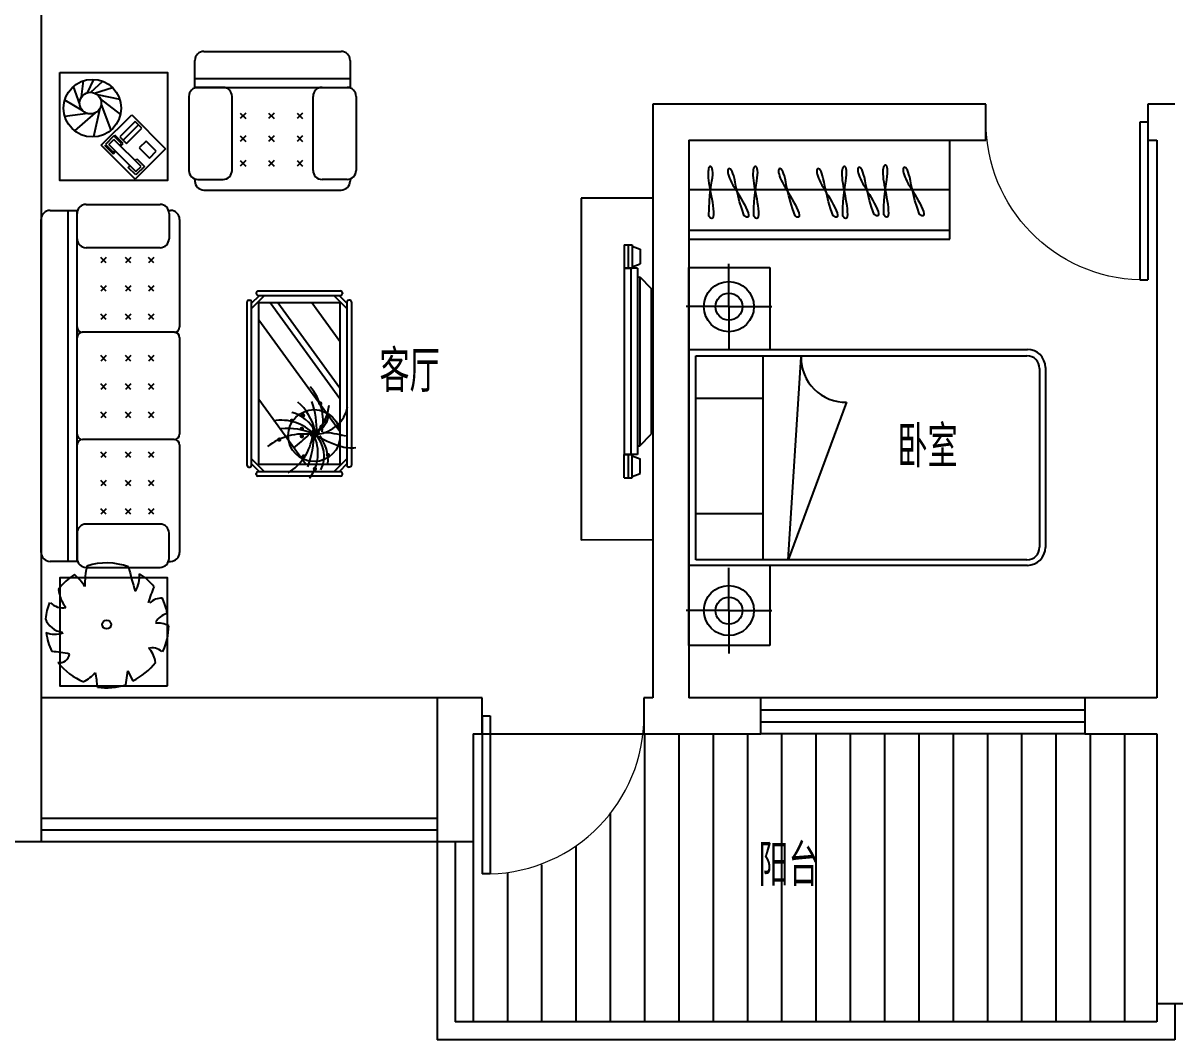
# Model space of a CAD drawing. Extents: x -355331 to -318731, y -592200 to -560200.
# Drawn here: x -337031 to -330631, y -592200 to -586550 of the extents above; entities that cross this region are included whole.
import ezdxf

# ---------------------------------------------------------------- set-up
doc = ezdxf.new("R2010")
doc.units = 0
doc.header["$LTSCALE"] = 1000
doc.header["$MEASUREMENT"] = 0
doc.layers.get('0').update_dxf_attribs({"linetype": 'CONTINUOUS'})
for name, color, linetype in [('BALCONY', 2, 'CONTINUOUS'), ('H', 252, 'CONTINUOUS'), ('JIAJU', 252, 'CONTINUOUS'), ('WALL', 2, 'CONTINUOUS'), ('WINDOW', 3, 'CONTINUOUS'), ('文字', 7, 'CONTINUOUS')]:
    doc.layers.add(name, color=color, linetype=linetype)
doc.styles.add('_TCH_WINDOW', font='SIMPLEX', dxfattribs={"height": 3.5, "bigfont": 'GBCBIG'})
doc.styles.add('DIM_FONT', font='ROMAND.shx', dxfattribs={"width": 0.7})

# ---------------------------------------------------------------- blocks, each defined once
blk = doc.blocks.new('A$C67170A1A')
for p, q in [((0.0008428245782852, 2200.128227703273), (0.0008428394794464, 300.1281295642257)), ((0.0008428245782852, 2200.128227703273), (400.00082218647, 2199.999664396047)), ((400.00082218647, 2199.999664396047), (400.00082218647, 299.9995662644506)), ((115.9220472425222, 1932.640431590378), (70.9165136218071, 1915.430884361267)), ((115.9243534654379, 1939.815822571516), (115.8825704008341, 1809.815829284489)), ((160.9243511408567, 1939.801359198987), (115.9243534654379, 1939.815822571516)), ((137.2490122020244, 1939.808968648314), (137.2072291374206, 1809.808975368738)), ((160.9243511408567, 1939.801359198987), (160.8825680762529, 1809.801365919411)), ((70.9165136218071, 1915.430884361267), (70.89041487872599, 1834.229694239795)), ((115.8848766386509, 1816.991220265627), (70.89041487872599, 1834.229694239795)), ((85.88257193565369, 1809.825471535325), (85.54991440474987, 774.8255249932408)), ((85.88257193565369, 1809.825471535325), (160.8825680762529, 1809.801365919411)), ((160.8825680762529, 1809.801365919411), (115.8825704008341, 1809.815829284489)), ((123.47084826231, 1809.813390351832), (123.1381907314062, 774.8134438097475)), ((160.8825680762529, 1809.801365919411), (160.5499105453491, 774.8014193773269)), ((72.8099683821201, 1761.289180092514), (10.84616461396217, 1696.563130833208)), ((72.8099683821201, 1761.289180092514), (72.50851348042487, 823.3702096864581)), ((85.86697062849998, 1761.284983463585), (72.8099683821201, 1761.289180092514)), ((10.84616461396217, 1696.563130833208), (10.58632948994636, 888.1360769346356)), ((72.50851348042487, 823.3702096864581), (10.58632948994636, 888.1360769346356)), ((85.5655157417059, 823.3660130649806), (72.50851348042487, 823.3702096864581)), ((85.54991440474987, 774.8255249932408), (160.5499105453491, 774.8014193773269)), ((115.5081298053264, 644.815889455378), (115.5499128699302, 774.8158827498555)), ((160.5499105453491, 774.8014193773269), (115.5499128699302, 774.8158827498555)), ((136.832788541913, 644.8090355396272), (136.8745716065168, 774.8090288266538)), ((160.5081274807453, 644.8014260903002), (160.5499105453491, 774.8014193773269)), ((70.51597428321837, 669.2297544181347), (70.54207302629946, 750.4309445396065)), ((115.5476066470146, 767.6404917687177), (70.54207302629946, 750.4309445396065)), ((115.5104360282421, 651.9912804439662), (70.51597428321837, 669.2297544181347)), ((160.5081274807453, 644.8014260903002), (115.5081298053264, 644.815889455378)), ((0.0008428394794464, 300.1281295642257), (400.00082218647, 299.9995662644506))]:
    blk.add_line(p, q)
blk = doc.blocks.new('A$C4AAE78FC')
for p, q in [((16.36648745674756, 43.47524409294417), (16.36648745674756, 2143.475244092944)), ((16.36648745674756, 2143.475244092944), (466.3664874567476, 2143.475244092944)), ((238.1598521738488, 1926.707218181851), (238.1598521738488, 2164.797418181843)), ((466.3664874567476, 2143.475244092944), (466.3664874567476, 1689.472279829017)), ((238.1598521738197, 1926.707218181851), (0.0696521738427691, 1926.707218181851)), ((238.1598521738488, 1926.707218181851), (238.1598521738488, 1688.61701818186)), ((238.1598521738197, 1926.707218181851), (476.2500521738257, 1926.707218181851)), ((16.36648745674756, 1689.472279829017), (1896.366487456748, 1689.472279829017)), ((54.87508125093881, 1653.55345631305), (426.1200405446286, 1653.55345631305)), ((54.87508125093881, 519.7225306715989), (54.87508125093881, 1653.55345631305)), ((426.1200405446286, 1653.55345631305), (426.1200405446286, 519.7225306715989)), ((426.1200405446286, 1653.55345631305), (1894.133990236878, 1653.55345631305)), ((568.1741783008617, 519.7225306715989), (638.8187554164906, 1646.928117073169)), ((1964.133990236878, 1583.553456313049), (1964.133990236878, 589.722530671599)), ((1996.366487456748, 1589.472279829017), (1996.366487456748, 589.4722798290167)), ((54.87508125093881, 1418.84261281669), (426.1200405446286, 1418.84261281669)), ((892.199784236087, 1395.581554260323), (568.1741783008617, 519.7225306715989)), ((54.87508125093881, 777.1473148068179), (426.1200405446286, 777.1473148068179)), ((426.1200405446286, 519.7225306715989), (54.87508125093881, 519.7225306715989)), ((1894.133990236878, 519.7225306715989), (426.1200405446286, 519.7225306715989)), ((1896.366487456748, 489.4722798290167), (16.36648745674756, 489.4722798290167)), ((238.1598521738488, 238.0417652499164), (238.1598521738488, 476.1319652499079)), ((466.3664874567476, 489.4722798290167), (466.3664874567476, 43.47524409294417)), ((238.1598521738197, 238.0417652499164), (0.0696521738427691, 238.0417652499164)), ((238.1598521738197, 238.0417652499164), (476.2500521738257, 238.0417652499164)), ((238.1598521738488, 238.0417652499164), (238.1598521738488, -0.0484347500751028)), ((466.3664874567476, 43.47524409294417), (16.36648745674756, 43.47524409294417))]:
    blk.add_line(p, q)
for centre, radius in [((238.1598521738488, 1926.707218181851), 139), ((238.1598521738197, 1926.707218181851), 75), ((238.1598521738488, 238.0417652499164), 139), ((238.1598521738197, 238.0417652499164), 75)]:
    blk.add_circle(centre, radius)
for centre, radius, start, end in [((1896.366487456748, 1589.472279829017), 100, 0, 90), ((887.3033125922374, 1644.034711845612), 248.5014023071823, 179.3328663242465, 271.1290291075389), ((1894.133990236878, 1583.553456313049), 70, 0, 90), ((1894.133990236878, 589.722530671599), 70, 270, 360), ((1896.366487456748, 589.4722798290167), 100, 270, 360)]:
    blk.add_arc(centre, radius, start, end)
blk = doc.blocks.new('$TCHSYS$DOOR2D')
for p, q in [((0.45, 0.975), (0.5000000000000002, 0.975)), ((0.45, 0), (0.45, 0.975)), ((0.5, 0), (0.5, 0.975)), ((0.5, 0), (0.45, 0))]:
    blk.add_line(p, q)
at = {"lineweight": 13}
blk.add_arc((0.475, 0), 0.975, 91.46928358135379, 180, dxfattribs=at)
blk = doc.blocks.new('$TCHSYS$WIN2D')
for p, q in [((-0.5, 0.5), (0.5, 0.5)), ((0.5, 0.1666666666666666), (-0.5, 0.1666666666666666)), ((0.5, -0.1666666666666667), (-0.5, -0.1666666666666667)), ((-0.5, -0.5), (0.5, -0.5))]:
    blk.add_line(p, q)
blk = doc.blocks.new('$plan$00001568')
for p, q in [((-2869.339793071908, 3.092694648425093), (-1019.339793071907, 3.092694648425093)), ((-2919.339793071849, -196.9073053514584), (-2919.339793071907, -46.90730535145847)), ((-969.3397930719074, -46.90730535145847), (-969.3397930719074, -199.7327123470603)), ((-2919.339793071907, -146.9073053514585), (-969.3397930719074, -146.9073053514585)), ((-2952.770008074294, -246.9073053515749), (-2952.770008074294, -658.043037689873)), ((-2919.339793071849, -196.9073053514584), (-969.339793071849, -196.9073053514584)), ((-2762.127599903906, -196.9073053515749), (-2902.770008074294, -196.9073053515749)), ((-2712.127599903907, -658.043037689873), (-2712.127599903907, -246.9073053515749)), ((-2242.127599903906, -736.9222275225911), (-2242.127599903906, -226.9073053515749)), ((-1646.55198623985, -736.9222275225911), (-1646.55198623985, -226.9073053515749)), ((-1176.55198623985, -658.043037689873), (-1176.55198623985, -246.9073053515749)), ((-1126.55198623985, -196.9073053515749), (-985.9095780694043, -196.9073053515749)), ((-935.9095780694043, -246.9073053515749), (-935.9095780694043, -658.043037689873)), ((-2627.567219693971, -359.4092747728573), (-2657.735769349733, -329.2407251170371)), ((-2657.735769349733, -359.4092747727409), (-2627.567219694029, -329.2407251170371)), ((-2500.142740729731, -359.4092747728573), (-2469.974191074027, -329.2407251170371)), ((-2469.974191074027, -359.4092747728573), (-2500.142740729789, -329.2407251170371)), ((-2312.381162454025, -359.4092747727409), (-2342.549712109845, -329.2407251170371)), ((-2342.549712109787, -359.4092747728573), (-2312.381162454083, -329.2407251170371)), ((-2121.484142649919, -359.4092747727409), (-2091.315592994215, -329.2407251170371)), ((-2091.315592994158, -359.4092747728573), (-2121.484142649977, -329.2407251170371)), ((-1933.722564374213, -359.4092747728573), (-1963.891114029975, -329.2407251170371)), ((-1963.891114029975, -359.4092747727409), (-1933.722564374213, -329.2407251170371)), ((-1806.298085409973, -359.4092747728573), (-1776.129535754269, -329.2407251170371)), ((-1776.129535754269, -359.4092747728573), (-1806.298085410031, -329.2407251170371)), ((-1546.129874033853, -359.4092747727409), (-1576.298423689673, -329.2407251170371)), ((-1576.298423689615, -359.4092747727409), (-1546.129874033911, -329.2407251170371)), ((-1418.705395069672, -359.4092747727409), (-1388.536845413909, -329.2407251170371)), ((-1388.536845413909, -359.4092747727409), (-1418.705395069672, -329.2407251170371)), ((-1230.943816793966, -359.4092747727409), (-1261.112366449728, -329.2407251170371)), ((-1261.11236644967, -359.4092747727409), (-1230.943816793966, -329.2407251170371)), ((-796.325797618716, -519.3913635935168), (-607.7639893025624, -330.8295552767813)), ((-603.0499440946733, -373.2559621480759), (-753.8993907475957, -524.1054088013478)), ((-607.7639893025624, -349.6857361084549), (-654.9044413815717, -396.826188187697)), ((-603.0499440946733, -354.3997813164024), (-645.4763509657932, -396.826188187697)), ((-607.7639893025624, -330.8295552767813), (-438.0583618176167, -500.5351827614941)), ((-555.9094920154893, -401.540233395528), (-603.0499440946733, -354.3997813164024)), ((-603.0499440946733, -373.2559621480759), (-574.7656728471628, -401.5402333954116)), ((-725.6151195000857, -552.3896800486835), (-574.7656728471628, -401.5402333954116)), ((-654.9044413815717, -396.826188187697), (-640.7623057578458, -410.968323811423)), ((-645.4763509657932, -396.826188187697), (-636.0482605499562, -406.2542786034755)), ((-612.4780345103935, -439.2525950588749), (-598.3358988866675, -453.3947306826012)), ((-607.7639893024461, -434.5385498508111), (-598.3358988866675, -443.9666402667062)), ((-598.3358988866675, -443.9666402667062), (-555.9094920154893, -401.540233395528)), ((-598.3358988866675, -453.3947306826012), (-551.1954468076001, -406.2542786032427)), ((-560.6235372233785, -434.5385498508111), (-598.3358988866092, -472.2509115141583)), ((-475.7707234808476, -519.3913635930512), (-560.6235372233785, -434.5385498508111)), ((-2627.567219694029, -496.5751915972212), (-2657.735769349733, -466.4066419414012)), ((-2657.735769349733, -496.5751915972212), (-2627.567219693971, -466.4066419415176)), ((-2469.974191074027, -496.5751915972212), (-2500.142740729731, -466.4066419415176)), ((-2500.142740729789, -496.5751915972212), (-2469.974191074027, -466.4066419415176)), ((-2312.381162454083, -496.5751915972212), (-2342.549712109787, -466.4066419415176)), ((-2342.549712109845, -496.5751915972212), (-2312.381162454025, -466.4066419415176)), ((-2121.484142649977, -496.5751915972212), (-2091.315592994158, -466.4066419415176)), ((-2091.315592994215, -496.5751915972212), (-2121.484142649919, -466.4066419414012)), ((-1963.891114029975, -496.5751915972212), (-1933.722564374213, -466.4066419415176)), ((-1933.722564374213, -496.5751915972212), (-1963.891114029975, -466.4066419414012)), ((-1806.298085410031, -496.5751915972212), (-1776.129535754269, -466.4066419415176)), ((-1776.129535754269, -496.5751915972212), (-1806.298085409973, -466.4066419415176)), ((-1546.129874033911, -496.5751915972212), (-1576.298423689615, -466.4066419415176)), ((-1576.298423689673, -496.5751915972212), (-1546.129874033853, -466.4066419414012)), ((-1388.536845413909, -496.5751915972212), (-1418.705395069672, -466.4066419415176)), ((-1418.705395069672, -496.5751915972212), (-1388.536845413909, -466.4066419414012)), ((-1230.943816793966, -496.5751915972212), (-1261.11236644967, -466.4066419415176)), ((-1261.112366449728, -496.5751915972212), (-1230.943816793966, -466.4066419414012)), ((-772.7555715792114, -524.1054088014643), (-730.3291647080913, -481.6790019301698)), ((-730.3291647080913, -481.6790019301698), (-720.9010742921962, -491.1070923459483)), ((-438.0583618176167, -500.5351827614941), (-626.6201701337702, -689.0969910781132)), ((-598.3358988866092, -472.2509115141583), (-513.4830851440782, -557.1037252563983)), ((-579.479718054994, -453.3947306824848), (-494.626904312463, -538.2475444247247)), ((-626.6201701337702, -689.0969910781132), (-796.325797618716, -519.3913635935168)), ((-725.6151195000275, -571.245860880357), (-772.7555715792114, -524.1054088014643)), ((-753.8993907475957, -524.1054088013478), (-725.6151195000857, -552.3896800486835)), ((-683.1887126289075, -528.819454009179), (-725.6151195000275, -571.245860880357)), ((-692.6168030446858, -519.3913635934003), (-683.1887126289075, -528.819454009179)), ((-621.9061249260557, -542.9615896327886), (-678.4746674209017, -599.5301321278092)), ((-584.1937632627084, -580.6739512961358), (-621.9061249260557, -542.9615896327886)), ((-513.4830851440782, -557.1037252563983), (-475.7707234808476, -519.3913635930512)), ((-2627.567219693971, -623.5805734668392), (-2657.735769349733, -593.412023811019)), ((-2657.735769349733, -623.5805734667227), (-2627.567219693971, -593.412023811019)), ((-2469.974191074027, -623.5805734668392), (-2500.142740729731, -593.4120238111354)), ((-2500.142740729789, -623.5805734668392), (-2469.974191074027, -593.412023811019)), ((-2312.381162454083, -623.5805734668392), (-2342.549712109787, -593.412023811019)), ((-2342.549712109845, -623.5805734668392), (-2312.381162454025, -593.412023811019)), ((-2121.484142649919, -623.5805734667227), (-2091.315592994158, -593.412023811019)), ((-2091.315592994158, -623.5805734668392), (-2121.484142649919, -593.412023811019)), ((-1963.891114029975, -623.5805734667227), (-1933.722564374213, -593.412023811019)), ((-1933.722564374213, -623.5805734668392), (-1963.891114029975, -593.412023811019)), ((-1806.298085410031, -623.5805734668392), (-1776.129535754269, -593.412023811019)), ((-1776.129535754269, -623.5805734668392), (-1806.298085409973, -593.412023811019)), ((-1546.129874033911, -623.5805734667227), (-1576.298423689615, -593.412023811019)), ((-1576.298423689615, -623.5805734668392), (-1546.129874033853, -593.412023811019)), ((-1388.536845413909, -623.5805734667227), (-1418.705395069672, -593.412023811019)), ((-1418.705395069672, -623.5805734667227), (-1388.536845413909, -593.412023811019)), ((-1230.943816793966, -623.5805734667227), (-1261.11236644967, -593.412023811019)), ((-1261.112366449728, -623.5805734667227), (-1230.943816793966, -593.412023811019)), ((-678.4746674209017, -599.5301321278092), (-640.7623057575548, -637.2424937911562)), ((-640.7623057575548, -637.2424937911562), (-584.1937632627084, -580.6739512961358)), ((-2919.339793071849, -708.0430376897566), (-2919.339793071907, -716.9073053514584)), ((-2902.770008074294, -708.043037689873), (-2762.127599903906, -708.043037689873)), ((-2271.181498646096, -766.9073053514584), (-2869.339793071908, -766.9073053515749)), ((-1675.60588498204, -766.9073053515749), (-2213.0737011616, -766.9073053515749)), ((-1019.339793071849, -766.9073053515749), (-1617.498087497602, -766.9073053514584)), ((-985.9095780694626, -708.043037689873), (-1126.55198623985, -708.0430376897566)), ((-969.339793071849, -708.0430376897566), (-969.3397930719074, -716.9073053514584)), ((-336.2965617488953, -818.3226073711411), (-747.4322940871934, -818.3226073711411)), ((-797.4322940871934, -851.7528223736444), (-806.2965617488952, -851.7528223735277)), ((-797.4322940871934, -868.3226073712576), (-797.4322940871934, -1007.965015541645)), ((-286.2965617488953, -851.7528223736444), (-286.2965617488953, -1714.223108625039)), ((-286.2965617488953, -851.7528223736444), (-136.2965617488953, -851.7528223736444)), ((-286.2965617488953, -1007.965015541645), (-286.2965617488953, -868.3226073712576)), ((-236.2965617488953, -851.7528223736444), (-236.2965617488953, -1714.223108625039)), ((-856.2965617488954, -901.7528223736444), (-856.2965617488954, -1664.223108625039)), ((-86.29656174889531, -901.7528223735281), (-86.29656174889531, -1664.223108625039)), ((-747.4322940871934, -1057.965015541529), (-336.2965617488953, -1057.965015541646)), ((-2396.153095897753, -1151.735329752206), (-2396.153095897753, -1156.735329752206)), ((-2386.153095897753, -1141.735329752206), (-1477.306702932459, -1141.735329752206)), ((-1467.306702932459, -1151.735329752089), (-1467.306702932459, -1156.735329752089)), ((-692.7501998545483, -1103.974120841594), (-722.9187495102523, -1134.142670497181)), ((-692.7501998544903, -1134.142670497298), (-722.9187495102523, -1103.974120841478)), ((-555.5842830300679, -1103.974120841594), (-585.7528326858298, -1134.142670497298)), ((-555.5842830300679, -1134.142670497298), (-585.7528326858298, -1103.974120841594)), ((-428.5789011605666, -1103.974120841478), (-458.7474508162704, -1134.142670497298)), ((-428.5789011605083, -1134.142670497298), (-458.7474508162704, -1103.974120841594)), ((-2446.729899415106, -1661.158526234794), (-2446.729899415106, -1202.312133269501)), ((-2436.729899415106, -1192.312133269501), (-2431.729899415106, -1192.312133269501)), ((-2377.723558112863, -1166.735329752089), (-2421.729899415106, -1210.741671054391)), ((-2349.43928686541, -1166.735329752089), (-2421.729899415106, -1239.025942301843)), ((-2421.729899415106, -1661.158526234794), (-2421.729899415106, -1202.312133269501)), ((-2386.153095897753, -1166.735329752206), (-1477.306702932459, -1166.735329752206)), ((-2019.093856952095, -1206.735329752089), (-2381.729899415106, -1470.154325295123)), ((-1576.995620428061, -1206.735329752089), (-2196.488602595055, -1656.735329752089)), ((-1514.020511964743, -1166.735329752206), (-1441.729899415106, -1239.025942301843)), ((-1485.736240717291, -1166.735329752206), (-1441.729899415106, -1210.741671054391)), ((-1441.729899415106, -1202.312133269501), (-1441.729899415106, -1661.158526234794)), ((-1426.729899415106, -1192.312133269384), (-1431.729899415106, -1192.312133269384)), ((-1416.729899415106, -1202.312133269501), (-1416.729899415106, -1661.158526234794)), ((-1481.729899415048, -1269.143844816251), (-2015.308132449398, -1656.735329752089)), ((-692.7501998544903, -1291.7356991173), (-722.9187495102523, -1261.56714946148)), ((-692.7501998545483, -1261.567149461596), (-722.9187495102523, -1291.735699117183)), ((-555.5842830300679, -1261.56714946148), (-585.7528326858298, -1291.7356991173)), ((-555.5842830300679, -1291.7356991173), (-585.7528326858298, -1261.567149461596)), ((-428.5789011605083, -1261.56714946148), (-458.7474508162704, -1291.7356991173)), ((-428.5789011605083, -1291.7356991173), (-458.7474508162704, -1261.567149461596)), ((-1481.729899415106, -1312.098232602817), (-1956.174928478256, -1656.735329752089)), ((-692.7501998544903, -1419.160178081481), (-722.9187495102523, -1449.328727737185)), ((-692.7501998544903, -1449.328727737302), (-722.9187495102523, -1419.160178081365)), ((-555.5842830300679, -1419.160178081481), (-585.7528326857718, -1449.328727737302)), ((-555.5842830300679, -1449.328727737185), (-585.7528326858298, -1419.160178081481)), ((-428.5789011605083, -1419.160178081481), (-458.7474508162121, -1449.328727737302)), ((-428.5789011605083, -1449.328727737185), (-458.7474508162704, -1419.160178081481)), ((-1481.729899415106, -1500.769582621637), (-1696.440312316816, -1656.735329752089)), ((-747.4322940871934, -1508.010915457038), (-336.2965617489535, -1508.010915457038)), ((-797.4322940872514, -1697.653323627542), (-797.4322940872514, -1558.010915457155)), ((-286.2965617489535, -1558.010915457155), (-286.2965617488953, -1697.653323627542)), ((-2349.43928686541, -1696.735329752089), (-2421.729899415106, -1624.444717202452)), ((-2377.723558112863, -1696.735329752089), (-2421.729899415106, -1652.72898845002)), ((-1514.020511964743, -1696.735329752206), (-1441.729899415106, -1624.444717202568)), ((-1485.736240717291, -1696.735329752206), (-1441.729899415106, -1652.72898845002)), ((-2436.729899415106, -1671.158526234794), (-2431.729899415106, -1671.158526234794)), ((-2396.153095897753, -1711.735329752206), (-2396.153095897753, -1706.735329752206)), ((-1477.306702932459, -1696.735329752206), (-2386.153095897753, -1696.735329752206)), ((-1477.306702932459, -1721.735329752206), (-2386.153095897753, -1721.735329752206)), ((-1467.306702932459, -1711.735329752089), (-1467.306702932459, -1706.735329752089)), ((-1426.729899415106, -1671.158526234678), (-1431.729899415106, -1671.158526234678)), ((-797.4322940871934, -1714.223108625039), (-806.2965617488952, -1714.223108625039)), ((-136.2965617488953, -1714.223108625039), (-289.1219687444391, -1714.223108625039)), ((-336.2965617489535, -1747.653323627426), (-747.4322940872514, -1747.653323627426))]:
    blk.add_line(p, q)
at = {"color": 6}
for p, q in [((-427.5105094863102, -296.9667233026121), (-526.8630650566774, -183.3443231346318)), ((-431.3199172594468, -256.0475250091404), (-448.1795685476972, -129.5150414044037)), ((-415.3507578127901, -228.4965984795708), (-356.3273251484497, -128.9328531196806)), ((-380.0007036056486, -211.6586350637954), (-281.053740689822, -176.916999829933)), ((-338.5974002393195, -222.3257300985279), (-249.1754519775859, -232.8530468463432)), ((-315.7081560802762, -254.4064584368607), (-241.4538667454035, -289.9013888544869)), ((-403.6149786303866, -323.0279688142474), (-561.2981556892626, -287.5695981666213)), ((-325.8501203022315, -308.0216850726865), (-351.2495511341259, -434.4638095033586)), ((-318.0232854004135, -294.6487323394976), (-286.9148949891096, -394.3811818080721)), ((-313.3269939287566, -273.4953700226033), (-252.130716818152, -341.1660834308714)), ((-380.6925000054762, -330.8228684500791), (-524.4890383501768, -384.5661945590982)), ((-348.6916396293673, -324.8008833721979), (-436.3387418416095, -438.5998729494168))]:
    blk.add_line(p, q, dxfattribs=at)
at = {"color": 3}
for p, q in [((-3604.487591275887, -468.5918853108305), (-3528.312301696511, -478.8102006466361)), ((-3528.312301696511, -478.8102006466361), (-3585.206381835451, -507.7977862576954)), ((-3585.206381835451, -507.7977862576954), (-3585.206381835451, -507.7977862576954))]:
    blk.add_line(p, q, dxfattribs=at)
for points in [[(-3610.887625094561, -700.4352757146116), (-3010.887625094561, -700.4352757144951), (-3010.887625094561, -100.4352757144952), (-3610.887625094561, -100.4352757146116)], [(-202.4844970085541, -100.4352741735056), (-202.4844970085541, -700.4352741735056), (-802.4844970085542, -700.4352741735056), (-802.4844970085542, -100.4352741735056)], [(-1481.729899415106, -1206.735329752089), (-1481.729899415106, -1656.735329752089), (-2381.729899415106, -1656.735329752089), (-2381.729899415106, -1206.735329752089)]]:
    blk.add_lwpolyline(points, close=True)
at = {"color": 3, "const_width": 11.99879999999999}
for points in [[(-2237.130553827447, -1320.624330248916, 1), (-2249.131753827445, -1320.624330248916, 1)], [(-2132.642811630503, -1389.902088064234, 1), (-2144.644011630502, -1389.902088064234, 1)], [(-2330.599414453842, -1455.845314797945, 1), (-2342.600614453841, -1455.845314798062, 1)], [(-2217.871465169417, -1445.956705383723, 1), (-2229.872665169416, -1445.956705383723, 1)], [(-2176.622521551093, -1445.956705383723, 1), (-2188.623721551092, -1445.956705383723, 1)], [(-2102.412749582668, -1452.568275631637, 1), (-2114.413949582667, -1452.568275631522, 1)], [(-2399.299745636992, -1518.568994280649, 1), (-2411.300945636991, -1518.568994280533, 1)], [(-2220.602231471683, -1515.234463199042, 1), (-2232.603431471682, -1515.234463199042, 1)], [(-2209.631258081936, -1502.06881461828, 1), (-2221.632458081935, -1502.06881461828, 1)], [(-2206.90049177967, -1521.84603344684, 1), (-2218.901691779669, -1521.846033446956, 1)], [(-2201.391050994396, -1535.011682027601, 1), (-2213.392250994395, -1535.011682027601, 1)], [(-2190.372169423849, -1511.957424032618, 1), (-2202.373369423847, -1511.957424032618, 1)], [(-2322.359207366361, -1591.123791262275, 1), (-2334.360407366359, -1591.123791262158, 1)], [(-2165.651548161288, -1554.846392771345, 1), (-2177.652748161345, -1554.846392771462, 1)], [(-2138.152252415777, -1577.900650766329, 1), (-2150.153452415776, -1577.900650766445, 1)], [(-2036.443184701842, -1548.234822523547, 1), (-2048.444384701841, -1548.234822523431, 1)]]:
    blk.add_lwpolyline(points, format="xyb", close=True, dxfattribs=at)
at = {"color": 6}
for centre, radius in [((-401.2820134941721, -282.4876511421753), 159.9999999999999), ((-373.2861453951337, -271.2817405519309), 59.99999999999997)]:
    blk.add_circle(centre, radius, dxfattribs=at)
at = {"color": 3}
blk.add_circle((-3270.35071884346, -361.2754554434214), 24.74795864091465, dxfattribs=at)
blk.add_circle((-2220.672790408076, -1514.316959333373), 144.326808974576)
for centre, radius, start, end in [((-2869.339793071908, -46.90730535157491), 49.99999999999998, 90, 180), ((-1019.339793071907, -46.90730535157491), 49.99999999999998, 0, 90), ((-2902.770008074294, -246.9073053515749), 49.99999999999998, 90, 180), ((-2762.127599903906, -246.9073053515749), 49.99999999999998, 0, 90), ((-2272.127599903906, -226.9073053515749), 29.99999999999999, 0, 90), ((-2212.127599903906, -226.9073053514585), 29.99999999999999, 90, 180), ((-1676.55198623985, -226.9073053514585), 29.99999999999999, 0, 90), ((-1616.55198623985, -226.9073053515749), 29.99999999999999, 90, 180), ((-1126.55198623985, -246.9073053515749), 49.99999999999998, 90, 180), ((-985.9095780694043, -246.9073053515749), 49.99999999999998, 0, 90), ((-2902.770008074294, -658.043037689873), 49.99999999999998, 180, 270), ((-2762.127599903906, -658.043037689873), 49.99999999999998, 270, 360), ((-1126.55198623985, -658.0430376897566), 49.99999999999998, 180, 270), ((-985.9095780694043, -658.043037689873), 49.99999999999998, 270, 360), ((-2869.339793071908, -716.9073053515749), 49.99999999999998, 180, 270), ((-2272.127599903906, -736.9222275225911), 29.99999999999999, 270, 360), ((-2212.127599903906, -736.9222275224748), 29.99999999999999, 180, 270), ((-1676.55198623985, -736.9222275224748), 29.99999999999999, 270, 360), ((-1616.55198623985, -736.9222275225911), 29.99999999999999, 180, 270), ((-1019.339793071907, -716.9073053515749), 49.99999999999998, 270, 360), ((-747.4322940871934, -868.3226073711411), 49.99999999999998, 90, 180), ((-336.2965617488953, -868.3226073711411), 49.99999999999998, 0, 90), ((-806.2965617488952, -901.7528223735281), 49.99999999999998, 90, 180), ((-136.2965617488953, -901.7528223736444), 49.99999999999998, 0, 90), ((-747.4322940871934, -1007.965015541529), 49.99999999999998, 180, 270), ((-336.2965617488953, -1007.965015541645), 49.99999999999998, 270, 360), ((-2386.153095897753, -1151.735329752206), 9.999999999999995, 90, 180), ((-1477.306702932459, -1151.735329752206), 9.999999999999995, 0, 90), ((-2436.729899415106, -1202.312133269501), 9.999999999999995, 90, 180), ((-2431.729899415106, -1202.312133269501), 9.999999999999995, 0, 90), ((-2386.153095897753, -1156.735329752206), 9.999999999999995, 180, 270), ((-1477.306702932459, -1156.735329752206), 9.999999999999995, 270, 360), ((-1431.729899415106, -1202.312133269384), 9.999999999999995, 90, 180), ((-1426.729899415106, -1202.312133269384), 9.999999999999995, 0, 90), ((-747.4322940872514, -1558.010915457038), 49.99999999999998, 90, 180), ((-336.2965617489535, -1558.010915457038), 49.99999999999998, 0, 90), ((-2436.729899415106, -1661.158526234794), 9.999999999999995, 180, 270), ((-2431.729899415106, -1661.158526234794), 9.999999999999995, 270, 360), ((-1431.729899415106, -1661.158526234678), 9.999999999999995, 180, 270), ((-1426.729899415106, -1661.158526234794), 9.999999999999995, 270, 360), ((-2386.153095897753, -1706.735329752206), 9.999999999999995, 90, 180), ((-2386.153095897753, -1711.735329752206), 9.999999999999995, 180, 270), ((-1477.306702932459, -1706.735329752206), 9.999999999999995, 0, 90), ((-1477.306702932459, -1711.735329752206), 9.999999999999995, 270, 360), ((-806.2965617488952, -1664.223108625039), 49.99999999999998, 180, 270), ((-747.4322940872514, -1697.653323627426), 49.99999999999998, 180, 270), ((-336.2965617488953, -1697.653323627426), 49.99999999999998, 270, 360), ((-136.2965617488953, -1664.223108625039), 49.99999999999998, 270, 360)]:
    blk.add_arc(centre, radius, start, end)
for centre, radius, start, end in [((-4136.138983275217, -4.634124572505243), 717.8742823705812, 347.8761861312272, 355.8535363990162), ((-3273.750995297219, -361.4009075332433), 338.1869811262914, 96.96437894775751, 115.6501669291976), ((-3181.310626405875, -74.47779596375767), 142.7508544178679, 159.4008505150953, 198.1991494830974), ((-3198.482152288023, -129.6674498263746), 115.2873787263144, 110.3048310014401, 172.6088464729208), ((-3273.750995297219, -361.4009075332433), 341.681300937908, 68.4722985126335, 84.07637514120215), ((-3071.694853265537, -119.8872715156758), 105.9156923180377, 138.1721841873181, 188.1686246299221), ((-3273.750995297219, -361.4009075332433), 339.7112833079221, 127.360837216251, 157.9897032192393), ((-3425.492781089793, -99.5778722127434), 56.51447527397255, 169.9892546970793, 261.0589596480506), ((-3055.878897975257, -287.4860590749886), 194.4980449180579, 95.69071987728555, 128.3417671645958), ((-3273.750995297219, -361.4009075332433), 333.1188994948744, 32.55362355323927, 53.40596149498489), ((-3259.814378272277, 49.20625058526638), 353.3091112416233, 304.8070085437509, 319.1464125465912), ((-3264.426903627813, -35.61449431197252), 380.1920188542475, 211.4685335077344, 224.0218267211192), ((-3042.910660871712, -665.4369060613681), 424.8214120291528, 76.78537437437531, 92.05450471780394), ((-3273.750995297219, -361.4009075332433), 345.7632267254723, 339.3700341363786, 378.4692676655307), ((-3273.750995297219, -361.4009075332433), 347.67312469685, 171.5249950446223, 197.95739136538), ((-3650.806299638585, 259.1908208423993), 570.3182934058445, 273.3351068405061, 281.4271779605215), ((-3273.750995297219, -361.4009075332433), 341.3130754933273, 205.1754602500432, 232.7249167340611), ((-2675.474106144918, -1726.88324533042), 1273.632728424783, 102.4548940253576, 108.7135110908), ((-3001.998276949163, -393.4471144918352), 151.3411783082968, 237.1456020734998, 275.2677380109044), ((-3273.750995297219, -361.4009075332433), 339.1036820278281, 309.3247503515338, 327.3901626397959), ((-3501.417993740471, -489.1004275571321), 145.4134528367331, 278.2848657924979, 310.2796745542359), ((-3484.523843981035, -613.5102926819817), 84.24348286259409, 319.040000949833, 375.1445069323919), ((-3387.592645565572, -647.8757261640858), 125.0895764326021, 332.1871562432491, 366.7225109583918), ((-3331.067918380664, -740.0326308679068), 130.7944999497474, 20.25889704841231, 54.6131710940407), ((-3223.006416200777, -668.9771296330726), 99.59076505003416, 359.0349482984611, 402.9546063257253), ((-3452.795751494938, -1605.849728341796), 1057.644250898782, 68.09006195173909, 73.36025151956886), ((-3273.750995297219, -361.4009075332433), 344.8546026400858, 244.4143623615154, 269.4678521009836), ((-3273.750995297219, -361.4009075332433), 343.8520713788154, 281.0978684392941, 295.9233451805937), ((-2537.03968112095, -1455.874060755479), 325.1929381400983, 351.2495824831796, 398.2332804465301), ((-2394.902695479744, -1329.938143683947), 259.7293009563028, 314.4860623039803, 369.3762174979759), ((-2526.287531521405, -1366.413548290613), 345.5344850807894, 335.0887597468079, 365.9637238100844), ((-2181.840785912296, -1220.743480008095), 287.3030481525113, 211.3150488413413, 262.1377940897527), ((-899.6952796970727, -272.1117849262664), 1790.018604712096, 219.0487703044603, 222.6798997642963), ((-2276.863798733393, -1344.804861031589), 190.3501617977751, 294.0955767618481, 346.2953379571652), ((-2256.613541598257, -1234.795870167087), 291.290707839015, 283.0452353753766, 319.7766254939749), ((-2317.534067848173, -1300.817145530367), 234.4446151252678, 233.3231299643928, 295.7632577030911), ((-2334.148115004529, -1401.114187340717), 168.8089817342285, 242.99085826233, 315.9101719540391), ((-2180.23474512482, -873.5365634701448), 642.1607997083054, 250.5248966799661, 267.8243681560366), ((-1518.367420695897, -1932.762320964014), 810.3743161520875, 148.9872775931762, 160.3610108481566), ((-2021.696944246534, -1511.567120008403), 192.6361168683767, 186.990448299894, 258.028362563318), ((-2192.738029372238, -1026.282907784567), 502.3884491499368, 268.3285647395162, 288.7290030796365), ((-2141.026114604494, -1271.106729054707), 292.8432031657242, 258.5515509780999, 310.9815348728856), ((-2088.676019985753, -1470.773787349113), 126.1786241616301, 208.89011928691, 258.4579218812369), ((-2023.010729043803, -1340.388515338301), 258.8304632487624, 228.758098875103, 263.8624009529642), ((-2361.099365657137, -1358.92901341326), 232.7981179185367, 265.8740608041746, 306.9558399420318), ((-2694.445039806597, -1553.852981934091), 489.89109602984, 343.8561215210453, 359.1105149130968), ((-2069.251015297778, -1721.429217061726), 219.2612355314444, 162.9456350540299, 186.4813778481788)]:
    blk.add_arc(centre, radius, start, end, dxfattribs=at)
at = {"style": 'DIM_FONT', "width": 0.8, "flags": 9}
for tag, p, rotation in [('XSIZE', (-1944.339793071907, 3.092694648541508), 180), ('YSIZE', (-1944.339793071907, 3.092694648541508), 180), ('XSIZE', (-86.29656174889531, -1282.987965499283), 90), ('YSIZE', (-86.29656174889531, -1282.987965499283), 90)]:
    blk.add_attdef(tag, p, '', height=0.5, rotation=rotation, dxfattribs=at)
at = {"color": 3, "style": 'DIM_FONT', "text_generation_flag": 4, "width": 0.7999999999992724, "flags": 9}
for tag in ['YSIZE', 'XSIZE']:
    blk.add_attdef(tag, (-3286.067304084776, -406.9041883917525), '', height=0.5, rotation=270, dxfattribs=at)

msp = doc.modelspace()

# ---------------------------------------------------------------- hatches: boundary and pattern name
at = {"layer": 'H'}
h = msp.add_hatch(dxfattribs=at)
h.set_pattern_fill('ANSI31', color=256, scale=120, angle=225, style=0)
h.set_pattern_definition([(270, (277738.0348121247, -787155.6934332158), (-190.5, 7.717472e-10), [])])
edge = h.paths.add_edge_path()
edge.add_line((-330730.9739988446, -592100.3466597314), (-330730.9739988335, -590500.3466597405))
edge.add_line((-330730.9739988335, -590500.3466597405), (-333586.6906255186, -590500.3466597128))
edge.add_line((-333586.6906255186, -590500.3466597128), (-333609.872589032, -590500.3466597128))
edge.add_arc((-334436.655144653, -590450.7653198828), 828.2678935821266, 266.9327598207765, 356.5681382819737, ccw=False)
edge.add_line((-334480.9739988443, -591277.8466597172), (-334480.9739987969, -590500.3466597184))
edge.add_line((-334480.9739987969, -590500.3466597184), (-334530.9739988297, -590500.3466597154))
edge.add_line((-334530.9739988297, -590500.3466597154), (-334530.973998839, -591100.3466597165))
edge.add_line((-334530.973998839, -591100.3466597165), (-334630.9739988392, -591100.3466597158))
edge.add_line((-334630.9739988392, -591100.3466597158), (-334630.973998843, -592100.3466597159))
edge.add_line((-334630.973998843, -592100.3466597159), (-330730.9739988446, -592100.3466597314))
h.paths.add_polyline_path([(-332159.3286182923, -591484.2441064524), (-333036.9952849589, -591484.244106449), (-333036.9952849566, -590899.2441064488), (-332159.3286182898, -590899.2441064524)], flags=24)

# ---------------------------------------------------------------- linework, layer by layer
at = {"layer": 'BALCONY'}
for p, q in [((-334730.9739988425, -591100.3466597057), (-334730.9739988423, -592200.3466597073)), ((-334630.9739988424, -591100.3466597057), (-334630.9739988427, -592100.3466597073)), ((-330730.9739988478, -592000.3466597091), (-330730.9739988479, -592100.3466597089)), ((-330630.9739988478, -592000.3466597091), (-330630.9739988478, -592200.3466597091)), ((-330730.9739988479, -592100.3466597089), (-334630.9739988427, -592100.3466597073)), ((-330630.9739988478, -592200.3466597091), (-334730.9739988423, -592200.3466597073))]:
    msp.add_line(p, q, dxfattribs=at)
at = {"layer": 'JIAJU'}
for p, q in [((-331880.9740031527, -587750.3466597003), (-331880.9739988129, -587200.3466597004)), ((-333330.9739988449, -587475.3466517613), (-331880.9740011122, -587475.3466595958)), ((-333330.9739988447, -587700.3466472456), (-331880.974002782, -587700.3466597077)), ((-333330.9739988447, -587750.3466472309), (-331880.9740031527, -587750.3466597003))]:
    msp.add_line(p, q, dxfattribs=at)
for points in [[(-333220.1861116879, -587623.4840576232), (-333219.5937615965, -587579.7809487808), (-333217.6020875559, -587541.0617477257), (-333214.621144373, -587506.9760709006), (-333211.0609868549, -587477.1735347493), (-333207.3316698086, -587451.3037557148), (-333203.8432480416, -587429.0163502402), (-333201.0057763603, -587409.9609347689), (-333199.2293095722, -587393.7871257442), (-333198.8154239212, -587380.1903554458), (-333199.6317814008, -587369.0493195005), (-333201.437565442, -587360.2885293713), (-333203.9919594751, -587353.8324965213), (-333207.0541469313, -587349.6057324146), (-333210.3833112413, -587347.5327485133), (-333213.7386358354, -587347.538056281), (-333216.8793041447, -587349.546167181), (-333219.59854864, -587353.4755870842), (-333221.8257979519, -587359.2207994928), (-333223.5245297511, -587366.6702823162), (-333224.6582217088, -587375.7125134643), (-333225.1903514952, -587386.2359708473), (-333225.0843967815, -587398.1291323744), (-333224.3038352384, -587411.2804759556), (-333222.812144537, -587425.5784795007), (-333220.6068513873, -587440.9056153273), (-333217.8216786611, -587457.120333384), (-333214.6243982697, -587474.075078027), (-333211.1827821238, -587491.6222936129), (-333207.6646021351, -587509.614424498), (-333204.2376302143, -587527.9039150384), (-333201.0696382732, -587546.343209591), (-333198.3283982227, -587564.7847525118), (-333196.1978771624, -587582.941911395), (-333194.9268229456, -587599.9717467852), (-333194.7801786137, -587614.8922424662), (-333196.0228872087, -587626.7213822202), (-333198.9198917722, -587634.47714983), (-333203.7361353453, -587637.1775290786), (-333210.7365609702, -587633.8405037486), (-333220.1861116879, -587623.4840576232)], [(-333023.7460366377, -587622.080893272), (-333038.1367531781, -587580.8108087281), (-333049.5079384729, -587543.7454685768), (-333058.3647562338, -587510.6958669785), (-333065.2123701707, -587481.4729980945), (-333070.5559439947, -587455.8878560857), (-333074.9006414155, -587433.7514351135), (-333078.7516261447, -587414.874729339), (-333082.6140618926, -587399.0687329232), (-333086.8755059257, -587386.1503909777), (-333091.4530897351, -587375.9604524135), (-333096.1463383676, -587368.3456170928), (-333100.7547768707, -587363.1525848765), (-333105.077930291, -587360.2280556266), (-333108.9153236758, -587359.4187292049), (-333112.066482072, -587360.5713054725), (-333114.3309305264, -587363.5324842914), (-333115.5422437515, -587368.15496757), (-333115.6701951206, -587374.3154654035), (-333114.7186076711, -587381.8966899347), (-333112.6913044418, -587390.7813533064), (-333109.5921084707, -587400.8521676604), (-333105.4248427962, -587411.9918451397), (-333100.193330456, -587424.0830978861), (-333093.9013944888, -587437.0086380428), (-333086.5869075981, -587450.6571797985), (-333078.4239411471, -587464.9414455304), (-333069.6206161654, -587479.7801596618), (-333060.3850536824, -587495.092046617), (-333050.9253747265, -587510.7958308178), (-333041.4497003274, -587526.8102366898), (-333032.1661515136, -587543.0539886552), (-333023.2828493147, -587559.4458111383), (-333015.0707003131, -587575.7792782359), (-333008.0517533043, -587591.3473627388), (-333002.8108426372, -587605.3178871115), (-332999.9328026608, -587616.8586738185), (-333000.0024677232, -587625.1375453236), (-333003.6046721747, -587629.322324091), (-333011.3242503629, -587628.5808325857), (-333023.7460366375, -587622.080893272)], [(-332970.7407754797, -587623.4840576232), (-332970.1484253881, -587579.7809487808), (-332968.1567513474, -587541.0617477257), (-332965.1758081644, -587506.9760709006), (-332961.6156506465, -587477.1735347493), (-332957.8863336005, -587451.3037557148), (-332954.3979118334, -587429.0163502402), (-332951.5604401522, -587409.9609347689), (-332949.7839733637, -587393.7871257442), (-332949.3700877126, -587380.1903554458), (-332950.1864451923, -587369.0493195005), (-332951.9922292334, -587360.2885293713), (-332954.5466232667, -587353.8324965213), (-332957.6088107231, -587349.6057324146), (-332960.9379750326, -587347.5327485133), (-332964.2932996269, -587347.538056281), (-332967.4339679363, -587349.546167181), (-332970.1532124314, -587353.4755870842), (-332972.3804617432, -587359.2207994928), (-332974.0791935428, -587366.6702823162), (-332975.2128855002, -587375.7125134643), (-332975.7450152869, -587386.2359708473), (-332975.6390605731, -587398.1291323744), (-332974.8584990301, -587411.2804759556), (-332973.3668083284, -587425.5784795007), (-332971.1615151789, -587440.9056153273), (-332968.3763424524, -587457.120333384), (-332965.1790620609, -587474.075078027), (-332961.737445915, -587491.6222936129), (-332958.2192659263, -587509.614424498), (-332954.7922940058, -587527.9039150384), (-332951.6243020645, -587546.343209591), (-332948.883062014, -587564.7847525118), (-332946.752540954, -587582.941911395), (-332945.4814867372, -587599.9717467852), (-332945.3348424054, -587614.8922424662), (-332946.5775510004, -587626.7213822202), (-332949.4745555638, -587634.47714983), (-332954.290799137, -587637.1775290786), (-332961.2912247617, -587633.8405037486), (-332970.7407754797, -587623.4840576232)], [(-332741.8974425088, -587622.0808953849), (-332756.2881590497, -587580.8108108415), (-332767.659344345, -587543.7454706897), (-332776.5161621061, -587510.6958690915), (-332783.3637760431, -587481.4730002075), (-332788.7073498672, -587455.8878581987), (-332793.0520472883, -587433.7514372265), (-332796.9030320172, -587414.8747314521), (-332800.7654677652, -587399.0687350366), (-332805.0269117983, -587386.1503930907), (-332809.6044956077, -587375.9604545268), (-332814.2977442402, -587368.345619206), (-332818.9061827429, -587363.1525869896), (-332823.2293361633, -587360.2280577398), (-332827.0667295483, -587359.4187313179), (-332830.2178879441, -587360.5713075857), (-332832.4823363987, -587363.5324864046), (-332833.6936496238, -587368.1549696829), (-332833.8216009927, -587374.3154675165), (-332832.8700135433, -587381.896692048), (-332830.8427103138, -587390.7813554193), (-332827.7435143429, -587400.8521697735), (-332823.5762486686, -587411.9918472526), (-332818.3447363283, -587424.0830999991), (-332812.0528003612, -587437.0086401559), (-332804.7383134705, -587450.6571819115), (-332796.5753470195, -587464.9414476436), (-332787.772022038, -587479.780161775), (-332778.5364595547, -587495.0920487298), (-332769.0767805987, -587510.7958329311), (-332759.6011061995, -587526.8102388028), (-332750.3175573863, -587543.0539907682), (-332741.4342551872, -587559.4458132513), (-332733.2221061855, -587575.7792803493), (-332726.2031591765, -587591.3473648521), (-332720.9622485094, -587605.3178892246), (-332718.0842085327, -587616.8586759315), (-332718.1538735953, -587625.1375474366), (-332721.7560780464, -587629.3223262043), (-332729.4756562347, -587628.5808346987), (-332741.8974425088, -587622.0808953849)], [(-332529.5922240889, -587622.0808963424), (-332543.9829406295, -587580.810811799), (-332555.3541259246, -587543.7454716472), (-332564.2109436858, -587510.6958700488), (-332571.0585576231, -587481.4730011648), (-332576.402131447, -587455.8878591564), (-332580.7468288683, -587433.7514381842), (-332584.5978135973, -587414.8747324096), (-332588.4602493449, -587399.068735994), (-332592.7216933781, -587386.1503940485), (-332597.2992771874, -587375.9604554845), (-332601.9925258199, -587368.3456201633), (-332606.6009643231, -587363.1525879471), (-332610.9241177433, -587360.2280586973), (-332614.7615111278, -587359.4187322754), (-332617.9126695241, -587360.5713085432), (-332620.1771179786, -587363.5324873619), (-332621.3884312036, -587368.1549706404), (-332621.5163825725, -587374.3154684742), (-332620.564795123, -587381.8966930052), (-332618.5374918939, -587390.7813563768), (-332615.4382959226, -587400.8521707307), (-332611.2710302483, -587411.99184821), (-332606.0395179086, -587424.0831009567), (-332599.7475819411, -587437.0086411135), (-332592.4330950503, -587450.6571828693), (-332584.2701285993, -587464.9414486011), (-332575.4668036177, -587479.7801627325), (-332566.2312411344, -587495.092049687), (-332556.7715621788, -587510.7958338882), (-332547.2958877792, -587526.8102397602), (-332538.0123389658, -587543.0539917257), (-332529.1290367669, -587559.445814209), (-332520.9168877652, -587575.7792813067), (-332513.8979407563, -587591.3473658095), (-332508.6570300892, -587605.3178901823), (-332505.7789901124, -587616.8586768891), (-332505.8486551748, -587625.1375483943), (-332509.4508596261, -587629.3223271618), (-332517.1704378143, -587628.5808356566), (-332529.5922240889, -587622.0808963424)], [(-332476.5869629311, -587623.4840606939), (-332475.9946128399, -587579.7809518515), (-332474.0029387994, -587541.0617507964), (-332471.0219956165, -587506.9760739715), (-332467.4618380985, -587477.1735378201), (-332463.7325210523, -587451.3037587856), (-332460.2440992851, -587429.016353311), (-332457.4066276036, -587409.9609378398), (-332455.6301608155, -587393.7871288148), (-332455.2162751644, -587380.1903585166), (-332456.032632644, -587369.0493225714), (-332457.8384166849, -587360.2885324422), (-332460.3928107182, -587353.8324995928), (-332463.4549981741, -587349.6057354857), (-332466.784162484, -587347.5327515844), (-332470.1394870783, -587347.5380593523), (-332473.2801553877, -587349.5461702525), (-332475.9993998828, -587353.4755901557), (-332478.2266491947, -587359.2208025642), (-332479.9253809942, -587366.6702853878), (-332481.0590729516, -587375.7125165359), (-332481.5912027383, -587386.2359739188), (-332481.4852480248, -587398.1291354457), (-332480.7046864815, -587411.2804790273), (-332479.2129957798, -587425.5784825725), (-332477.0077026303, -587440.905618399), (-332474.2225299043, -587457.1203364554), (-332471.0252495127, -587474.0750810985), (-332467.583633367, -587491.6222966843), (-332464.0654533779, -587509.6144275692), (-332460.6384814574, -587527.90391811), (-332457.4704895161, -587546.3432126621), (-332454.7292494655, -587564.7847555829), (-332452.5987284052, -587582.9419144662), (-332451.3276741885, -587599.9717498566), (-332451.1810298569, -587614.8922455376), (-332452.4237384519, -587626.7213852915), (-332455.3207430151, -587634.4771529014), (-332460.1369865884, -587637.1775321496), (-332467.1374122133, -587633.8405068197), (-332476.5869629311, -587623.4840606939)], [(-332301.7248499932, -587614.5788647836), (-332316.1155665385, -587573.3087802426), (-332327.4867518377, -587536.2434400924), (-332336.3435696011, -587503.193838495), (-332343.1911835397, -587473.9709696108), (-332348.5347573641, -587448.385827602), (-332352.8794547855, -587426.2494066297), (-332356.7304395141, -587407.3727008548), (-332360.592875261, -587391.5667044382), (-332364.8543192931, -587378.6483624928), (-332369.4319031011, -587368.458423929), (-332374.1251517324, -587360.8435886082), (-332378.7335902343, -587355.6505563924), (-332383.0567436534, -587352.7260271433), (-332386.8941370373, -587351.9167007222), (-332390.0452954327, -587353.0692769904), (-332392.3097438872, -587356.0304558097), (-332393.5210571125, -587360.6529390882), (-332393.6490084822, -587366.8134369223), (-332392.6974210337, -587374.3946614536), (-332390.6701178056, -587383.2793248252), (-332387.5709218361, -587393.3501391787), (-332383.4036561628, -587404.4898166574), (-332378.1721438241, -587416.5810694034), (-332371.8802078579, -587429.5066095591), (-332364.5657209679, -587443.1551513139), (-332356.4027545174, -587457.4394170447), (-332347.599429536, -587472.2781311749), (-332338.3638670529, -587487.5900181283), (-332328.9041880967, -587503.2938023282), (-332319.4285136967, -587519.3082081988), (-332310.1449648822, -587535.551960163), (-332301.2616626821, -587551.9437826453), (-332293.0495136789, -587568.2772497422), (-332286.0305666683, -587583.8453342445), (-332280.7896559992, -587597.8158586171), (-332277.9116160207, -587609.3566453243), (-332277.9812810819, -587617.6355168301), (-332281.5834855315, -587621.8202955989), (-332289.3030637191, -587621.0788040954), (-332301.7248499932, -587614.5788647836)], [(-332248.7195888502, -587615.9820291279), (-332248.1272387594, -587572.2789202858), (-332246.1355647198, -587533.5597192312), (-332243.154621538, -587499.4740424076), (-332239.5944640214, -587469.6715062578), (-332235.8651469766, -587443.801727225), (-332232.3767252104, -587421.5143217522), (-332229.5392535295, -587402.4589062828), (-332227.7627867412, -587386.2850972599), (-332227.348901089, -587372.6883269629), (-332228.1652585669, -587361.5472910185), (-332229.9710426059, -587352.7865008902), (-332232.525436637, -587346.330468041), (-332235.5876240911, -587342.103703934), (-332238.9167883984, -587340.0307200328), (-332242.2721129909, -587340.0360278004), (-332245.4127812991, -587342.0441386999), (-332248.1320257935, -587345.9735586024), (-332250.3592751053, -587351.7187710104), (-332252.0580069048, -587359.168253833), (-332253.191698863, -587368.2104849807), (-332253.7238286506, -587378.7339423627), (-332253.6178739376, -587390.627103889), (-332252.8373123951, -587403.7784474699), (-332251.3456216938, -587418.0764510143), (-332249.1403285441, -587433.4035868404), (-332246.3551558171, -587449.6183048969), (-332243.1578754247, -587466.5730495398), (-332239.7162592773, -587484.1202651254), (-332236.1980792872, -587502.1123960107), (-332232.7711073647, -587520.4018865513), (-332229.6031154213, -587538.8411811042), (-332226.8618753688, -587557.2827240258), (-332224.7313543061, -587575.4398829093), (-332223.4603000874, -587592.4697183007), (-332223.3136557546, -587607.3902139819), (-332224.5563643497, -587619.2193537357), (-332227.4533689147, -587626.9751213447), (-332232.2696124917, -587629.6755005914), (-332239.270038123, -587626.3384752581), (-332248.7195888502, -587615.9820291279)], [(-332049.7691820208, -587614.5788665293), (-332064.1598985618, -587573.3087819834), (-332075.5310838578, -587536.2434418306), (-332084.3879016198, -587503.1938402315), (-332091.2355155583, -587473.9709713473), (-332096.5790893836, -587448.3858293392), (-332100.9237868061, -587426.2494083676), (-332104.7747715363, -587407.3727025938), (-332108.6372072848, -587391.566706179), (-332112.8986513183, -587378.6483642339), (-332117.4762351272, -587368.4584256703), (-332122.1694837591, -587360.8435903497), (-332126.7779222614, -587355.650558134), (-332131.1010756808, -587352.7260288842), (-332134.9384690649, -587351.9167024621), (-332138.0896274602, -587353.0692787301), (-332140.3540759148, -587356.0304575488), (-332141.5653891401, -587360.6529408274), (-332141.6933405095, -587366.813438661), (-332140.741753061, -587374.3946631921), (-332138.7144498324, -587383.2793265636), (-332135.615253862, -587393.3501409175), (-332131.4479881877, -587404.489818396), (-332126.2164758477, -587416.5810711421), (-332119.92453988, -587429.506611298), (-332112.6100529877, -587443.1551530524), (-332104.4470865353, -587457.4394187832), (-332095.6437615513, -587472.2781329134), (-332086.4081990657, -587487.5900198667), (-332076.9485201078, -587503.2938040665), (-332067.4728457066, -587519.3082099368), (-332058.1892968917, -587535.5519619014), (-332049.3059946919, -587551.9437843834), (-332041.0938456902, -587568.2772514804), (-332034.0748986819, -587583.8453359829), (-332028.8339880158, -587597.8158603556), (-332025.9559480405, -587609.3566470632), (-332026.0256131045, -587617.63551857), (-332029.627817557, -587621.8202973403), (-332037.3473957462, -587621.0788058385), (-332049.7691820206, -587614.5788665293)]]:
    msp.add_lwpolyline(points, dxfattribs=at)
at = {"layer": 'WALL'}
for p, q in [((-336930.9739988466, -581100.346659709), (-336930.9739988441, -591100.3466597057)), ((-333530.9739988462, -587000.3466597054), (-333530.973998844, -590300.3466597032)), ((-331680.9739988455, -587000.346659707), (-333530.9739988462, -587000.3466597054)), ((-331680.9739988455, -587200.346659705), (-331680.9739988455, -587000.346659707)), ((-330630.9739988423, -587000.3466597054), (-330780.9739988455, -587000.346659707)), ((-330780.9739988455, -587000.346659707), (-330780.9739988453, -587200.3466597046)), ((-333330.973998844, -587200.3466597053), (-333330.9739988418, -590300.3466597066)), ((-333330.973998844, -587200.3466597053), (-331680.9739988455, -587200.346659705)), ((-330780.9739988453, -587200.3466597046), (-330730.9739988422, -587200.3466597046)), ((-330730.9739988422, -587200.3466597046), (-330730.9739988431, -590300.346659706)), ((-334730.9739988361, -590300.3466597027), (-334730.9739988425, -591100.3466597057)), ((-334480.973998844, -590300.3466596999), (-334730.9739988361, -590300.3466597027)), ((-334480.9739988443, -590500.3466597078), (-334480.973998844, -590300.3466596999)), ((-333530.973998844, -590300.3466597032), (-333580.9739988536, -590300.3466597002)), ((-333580.9739988536, -590300.3466597002), (-333580.9739988536, -590500.3466597113)), ((-332930.9739988447, -590300.3466597063), (-333330.9739988418, -590300.3466597066)), ((-332930.9739988444, -590500.3466597062), (-332930.9739988447, -590300.3466597063)), ((-330730.9739988431, -590300.346659706), (-331130.9739988445, -590300.3466597054)), ((-331130.9739988445, -590300.3466597054), (-331130.9739988445, -590500.3466597054)), ((-334530.9739988362, -590500.346659703), (-334530.9739988423, -591100.3466597057)), ((-334530.9739988362, -590500.346659703), (-334480.9739988443, -590500.3466597078)), ((-333580.9739988536, -590500.3466597113), (-333430.973998843, -590500.346659707)), ((-333430.973998843, -590500.346659707), (-332930.9739988444, -590500.3466597062)), ((-331130.9739988445, -590500.3466597054), (-330730.9739988414, -590500.3466597059)), ((-330730.9739988414, -590500.3466597059), (-330730.973998844, -592000.3466597059)), ((-336930.9739988441, -591100.3466597057), (-337130.9739988443, -591100.3466597057)), ((-334530.9739988423, -591100.3466597057), (-334730.9739988425, -591100.3466597057)), ((-330530.9739988441, -592000.3466597061), (-330730.973998844, -592000.3466597059))]:
    msp.add_line(p, q, dxfattribs=at)
at = {"layer": 'WINDOW'}
for p, q in [((-334730.9739988422, -590300.3466597066), (-336930.9739988441, -590300.3466597061)), ((-334480.9739988416, -590500.3466596995), (-333580.9739988416, -590500.3466596991)), ((-336930.9739988441, -590967.3465669084), (-334730.9739988422, -590967.3466182896)), ((-336930.9739988441, -591033.3465669084), (-334730.9739988422, -591033.3466182895)), ((-334730.9739988425, -591100.3466597057), (-336930.9739988441, -591100.3466597057))]:
    msp.add_line(p, q, dxfattribs=at)

# ---------------------------------------------------------------- block references
at = {"layer": 'JIAJU', "linetype": 'ByBlock', "rotation": 90.00000117393878}
msp.add_blockref('$plan$00001568', (-336927.8813428941, -586621.8717265724), dxfattribs=at)
at = {"layer": 'JIAJU', "linetype": 'ByBlock', "xscale": -1, "rotation": 359.9999988260612}
msp.add_blockref('A$C67170A1A', (-333530.9731816265, -589722.6387583553), dxfattribs=at)
at = {"layer": 'JIAJU'}
msp.add_blockref('A$C4AAE78FC', (-333347.3404863008, -590052.8166874228), dxfattribs=at)
at = {"layer": 'WINDOW'}
for name, p, xscale, yscale, zscale in [('$TCHSYS$DOOR2D', (-331230.9739988436, -587100.3466597057), 900, -900, 900), ('$TCHSYS$WIN2D', (-332030.9739988405, -590400.3466597066), -1800, 200, -1800)]:
    msp.add_blockref(name, p, dxfattribs=dict(at, xscale=xscale, yscale=yscale, zscale=zscale))
at = {"layer": 'WINDOW', "xscale": -900, "yscale": -900, "zscale": -900, "rotation": 359.9999999999852}
msp.add_blockref('$TCHSYS$DOOR2D', (-334030.973998847, -590400.3466597071), dxfattribs=at)

# ---------------------------------------------------------------- texts
at = {"layer": '文字', "style": '_TCH_WINDOW'}
for s, height, p in [('客厅', 232.2877885330683, (-335050.7126666771, -588600.4517503405)), ('卧室', 232.2877885331481, (-332172.6864852948, -589019.9229569908)), ('阳台', 232.2877885338081, (-332944.8286182915, -591345.0774397826))]:
    msp.add_text(s, height=height, dxfattribs=at).set_placement(p)

doc.saveas('drawing.dxf')
